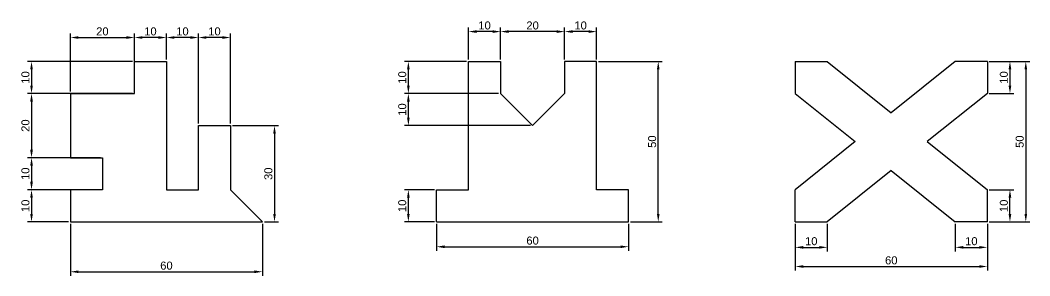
# Model space of a CAD drawing. Header units: millimetres. Extents: x 972 to 6943, y 1448 to 1632.
# Drawn here: x 972.5 to 1287.8, y 1489.6 to 1569.2 of the extents above; entities that cross this region are included whole.
import ezdxf

# ---------------------------------------------------------------- set-up
doc = ezdxf.new("R2010")
doc.units = ezdxf.units.MM
doc.layers.add('contornos', color=7, linetype='Continuous', lineweight=30)
doc.layers.add('cotas', color=7, linetype='Continuous')
doc.styles.get("Standard").update_dxf_attribs({"font": 'ARIAL.TTF'})
doc.dimstyles.new('ISO-25', dxfattribs={"dimtxt": 2.5, "dimasz": 2.5, "dimexe": 1.25, "dimexo": 0.625, "dimtad": 1, "dimtxsty": 'Standard', "dimcen": 2.5, "dimadec": 0, "dimazin": 0, "dimtfac": 1, "dimtmove": 0, "dimatfit": 3, "dimfxl": 1, "dimarcsym": 0})

# ---------------------------------------------------------------- blocks, each defined once
blk = doc.blocks.new('*D1')
at = {"layer": 'cotas', "color": 0, "lineweight": -2}
for p, q in [((1007.53, 1556.37), (974.77, 1556.37)), ((976.02, 1553.87), (976.02, 1548.87)), ((1007.53, 1546.37), (974.77, 1546.37))]:
    blk.add_line(p, q, dxfattribs=at)
at = {"layer": 'cotas', "color": 0}
for points in [[(975.6, 1553.87), (976.44, 1553.87), (976.02, 1556.37)], [(975.6, 1548.87), (976.44, 1548.87), (976.02, 1546.37)]]:
    blk.add_solid(points, dxfattribs=at)
at = {"layer": 'Defpoints', "color": 0}
for p in [(1008.15, 1556.37), (976.02, 1546.37), (1008.15, 1546.37)]:
    blk.add_point(p, dxfattribs=at)
at = {"layer": 'cotas', "color": 0, "insert": (974.12, 1551.37), "char_height": 2.5, "attachment_point": 5, "rotation": 90}
blk.add_mtext('10', dxfattribs=at)
blk = doc.blocks.new('*D2')
at = {"layer": 'cotas', "color": 0, "lineweight": -2}
for p, q in [((987.53, 1546.37), (974.77, 1546.37)), ((976.02, 1543.87), (976.02, 1528.87)), ((987.53, 1526.37), (974.77, 1526.37))]:
    blk.add_line(p, q, dxfattribs=at)
at = {"layer": 'cotas', "color": 0}
for points in [[(975.6, 1543.87), (976.44, 1543.87), (976.02, 1546.37)], [(975.6, 1528.87), (976.44, 1528.87), (976.02, 1526.37)]]:
    blk.add_solid(points, dxfattribs=at)
at = {"layer": 'Defpoints', "color": 0}
for p in [(988.15, 1546.37), (976.02, 1526.37), (988.15, 1526.37)]:
    blk.add_point(p, dxfattribs=at)
at = {"layer": 'cotas', "color": 0, "insert": (974.12, 1536.37), "char_height": 2.5, "attachment_point": 5, "rotation": 90}
blk.add_mtext('20', dxfattribs=at)
blk = doc.blocks.new('*D3')
at = {"layer": 'cotas', "color": 0, "lineweight": -2}
for p, q in [((997.53, 1526.37), (974.77, 1526.37)), ((976.02, 1523.87), (976.02, 1518.87)), ((997.53, 1516.37), (974.77, 1516.37))]:
    blk.add_line(p, q, dxfattribs=at)
at = {"layer": 'cotas', "color": 0}
for points in [[(975.6, 1523.87), (976.44, 1523.87), (976.02, 1526.37)], [(975.6, 1518.87), (976.44, 1518.87), (976.02, 1516.37)]]:
    blk.add_solid(points, dxfattribs=at)
at = {"layer": 'Defpoints', "color": 0}
for p in [(998.15, 1526.37), (976.02, 1516.37), (998.15, 1516.37)]:
    blk.add_point(p, dxfattribs=at)
at = {"layer": 'cotas', "color": 0, "insert": (974.12, 1521.37), "char_height": 2.5, "attachment_point": 5, "rotation": 90}
blk.add_mtext('10', dxfattribs=at)
blk = doc.blocks.new('*D4')
at = {"layer": 'cotas', "color": 0, "lineweight": -2}
for p, q in [((987.53, 1516.37), (974.77, 1516.37)), ((976.02, 1513.87), (976.02, 1508.87)), ((987.53, 1506.37), (974.77, 1506.37))]:
    blk.add_line(p, q, dxfattribs=at)
at = {"layer": 'cotas', "color": 0}
for points in [[(975.6, 1513.87), (976.44, 1513.87), (976.02, 1516.37)], [(975.6, 1508.87), (976.44, 1508.87), (976.02, 1506.37)]]:
    blk.add_solid(points, dxfattribs=at)
at = {"layer": 'Defpoints', "color": 0}
for p in [(988.15, 1516.37), (976.02, 1506.37), (988.15, 1506.37)]:
    blk.add_point(p, dxfattribs=at)
at = {"layer": 'cotas', "color": 0, "insert": (974.12, 1511.37), "char_height": 2.5, "attachment_point": 5, "rotation": 90}
blk.add_mtext('10', dxfattribs=at)
blk = doc.blocks.new('*D5')
at = {"layer": 'cotas', "color": 0, "lineweight": -2}
for p, q in [((988.15, 1505.75), (988.15, 1489.57)), ((1048.15, 1505.75), (1048.15, 1489.57)), ((990.65, 1490.82), (1045.65, 1490.82))]:
    blk.add_line(p, q, dxfattribs=at)
at = {"layer": 'cotas', "color": 0}
for points in [[(990.65, 1491.24), (990.65, 1490.41), (988.15, 1490.82)], [(1045.65, 1491.24), (1045.65, 1490.41), (1048.15, 1490.82)]]:
    blk.add_solid(points, dxfattribs=at)
at = {"layer": 'Defpoints', "color": 0}
for p in [(988.15, 1506.37), (1048.15, 1506.37), (1048.15, 1490.82)]:
    blk.add_point(p, dxfattribs=at)
at = {"layer": 'cotas', "color": 0, "insert": (1018.15, 1492.72), "char_height": 2.5, "attachment_point": 5}
blk.add_mtext('60', dxfattribs=at)
blk = doc.blocks.new('*D6')
at = {"layer": 'cotas', "color": 0, "lineweight": -2}
for p, q in [((1038.78, 1536.37), (1053.16, 1536.37)), ((1051.91, 1533.87), (1051.91, 1508.87)), ((1048.78, 1506.37), (1053.16, 1506.37))]:
    blk.add_line(p, q, dxfattribs=at)
at = {"layer": 'cotas', "color": 0}
for points in [[(1051.49, 1533.87), (1052.32, 1533.87), (1051.91, 1536.37)], [(1051.49, 1508.87), (1052.32, 1508.87), (1051.91, 1506.37)]]:
    blk.add_solid(points, dxfattribs=at)
at = {"layer": 'Defpoints', "color": 0}
for p in [(1038.15, 1536.37), (1048.15, 1506.37), (1051.91, 1506.37)]:
    blk.add_point(p, dxfattribs=at)
at = {"layer": 'cotas', "color": 0, "insert": (1050, 1521.37), "char_height": 2.5, "attachment_point": 5, "rotation": 90}
blk.add_mtext('30', dxfattribs=at)
blk = doc.blocks.new('*D7')
at = {"layer": 'cotas', "color": 0, "lineweight": -2}
for p, q in [((988.15, 1547), (988.15, 1565.07)), ((1008.15, 1547), (1008.15, 1565.07)), ((990.65, 1563.82), (1005.65, 1563.82))]:
    blk.add_line(p, q, dxfattribs=at)
at = {"layer": 'cotas', "color": 0}
for points in [[(990.65, 1564.24), (990.65, 1563.41), (988.15, 1563.82)], [(1005.65, 1564.24), (1005.65, 1563.41), (1008.15, 1563.82)]]:
    blk.add_solid(points, dxfattribs=at)
at = {"layer": 'Defpoints', "color": 0}
for p in [(1008.15, 1563.82), (988.15, 1546.37), (1008.15, 1546.37)]:
    blk.add_point(p, dxfattribs=at)
at = {"layer": 'cotas', "color": 0, "insert": (998.15, 1565.72), "char_height": 2.5, "attachment_point": 5}
blk.add_mtext('20', dxfattribs=at)
blk = doc.blocks.new('*D8')
at = {"layer": 'cotas', "color": 0, "lineweight": -2}
for p, q in [((1008.15, 1557), (1008.15, 1565.07)), ((1018.15, 1557), (1018.15, 1565.07)), ((1015.65, 1563.82), (1010.65, 1563.82))]:
    blk.add_line(p, q, dxfattribs=at)
at = {"layer": 'cotas', "color": 0}
for points in [[(1010.65, 1564.24), (1010.65, 1563.41), (1008.15, 1563.82)], [(1015.65, 1564.24), (1015.65, 1563.41), (1018.15, 1563.82)]]:
    blk.add_solid(points, dxfattribs=at)
at = {"layer": 'Defpoints', "color": 0}
for p in [(1008.15, 1563.82), (1008.15, 1556.37), (1018.15, 1556.37)]:
    blk.add_point(p, dxfattribs=at)
at = {"layer": 'cotas', "color": 0, "insert": (1013.15, 1565.72), "char_height": 2.5, "attachment_point": 5}
blk.add_mtext('10', dxfattribs=at)
blk = doc.blocks.new('*D9')
at = {"layer": 'cotas', "color": 0, "lineweight": -2}
for p, q in [((1018.15, 1557), (1018.15, 1565.07)), ((1028.15, 1537), (1028.15, 1565.07)), ((1025.65, 1563.82), (1020.65, 1563.82))]:
    blk.add_line(p, q, dxfattribs=at)
at = {"layer": 'cotas', "color": 0}
for points in [[(1020.65, 1564.24), (1020.65, 1563.41), (1018.15, 1563.82)], [(1025.65, 1564.24), (1025.65, 1563.41), (1028.15, 1563.82)]]:
    blk.add_solid(points, dxfattribs=at)
at = {"layer": 'Defpoints', "color": 0}
for p in [(1018.15, 1563.82), (1018.15, 1556.37), (1028.15, 1536.37)]:
    blk.add_point(p, dxfattribs=at)
at = {"layer": 'cotas', "color": 0, "insert": (1023.15, 1565.72), "char_height": 2.5, "attachment_point": 5}
blk.add_mtext('10', dxfattribs=at)
blk = doc.blocks.new('*D10')
at = {"layer": 'cotas', "color": 0, "lineweight": -2}
for p, q in [((1028.15, 1537), (1028.15, 1565.07)), ((1038.15, 1537), (1038.15, 1565.07)), ((1035.65, 1563.82), (1030.65, 1563.82))]:
    blk.add_line(p, q, dxfattribs=at)
at = {"layer": 'cotas', "color": 0}
for points in [[(1030.65, 1564.24), (1030.65, 1563.41), (1028.15, 1563.82)], [(1035.65, 1564.24), (1035.65, 1563.41), (1038.15, 1563.82)]]:
    blk.add_solid(points, dxfattribs=at)
at = {"layer": 'Defpoints', "color": 0}
for p in [(1028.15, 1563.82), (1028.15, 1536.37), (1038.15, 1536.37)]:
    blk.add_point(p, dxfattribs=at)
at = {"layer": 'cotas', "color": 0, "insert": (1033.15, 1565.72), "char_height": 2.5, "attachment_point": 5}
blk.add_mtext('10', dxfattribs=at)
blk = doc.blocks.new('*D11')
at = {"layer": 'cotas', "color": 0, "lineweight": -2}
for p, q in [((1101.89, 1516.37), (1092.47, 1516.37)), ((1093.72, 1508.87), (1093.72, 1513.87)), ((1101.89, 1506.37), (1092.47, 1506.37))]:
    blk.add_line(p, q, dxfattribs=at)
at = {"layer": 'cotas', "color": 0}
for points in [[(1093.3, 1513.87), (1094.13, 1513.87), (1093.72, 1516.37)], [(1093.3, 1508.87), (1094.13, 1508.87), (1093.72, 1506.37)]]:
    blk.add_solid(points, dxfattribs=at)
at = {"layer": 'Defpoints', "color": 0}
for p in [(1093.72, 1516.37), (1102.51, 1516.37), (1102.51, 1506.37)]:
    blk.add_point(p, dxfattribs=at)
at = {"layer": 'cotas', "color": 0, "insert": (1091.82, 1511.37), "char_height": 2.5, "attachment_point": 5, "rotation": 90}
blk.add_mtext('10', dxfattribs=at)
blk = doc.blocks.new('*D12')
at = {"layer": 'cotas', "color": 0, "lineweight": -2}
for p, q in [((1121.89, 1546.37), (1092.47, 1546.37)), ((1093.72, 1538.87), (1093.72, 1543.87)), ((1131.89, 1536.37), (1092.47, 1536.37))]:
    blk.add_line(p, q, dxfattribs=at)
at = {"layer": 'cotas', "color": 0}
for points in [[(1093.3, 1543.87), (1094.13, 1543.87), (1093.72, 1546.37)], [(1093.3, 1538.87), (1094.13, 1538.87), (1093.72, 1536.37)]]:
    blk.add_solid(points, dxfattribs=at)
at = {"layer": 'Defpoints', "color": 0}
for p in [(1093.72, 1546.37), (1122.51, 1546.37), (1132.51, 1536.37)]:
    blk.add_point(p, dxfattribs=at)
at = {"layer": 'cotas', "color": 0, "insert": (1091.82, 1541.37), "char_height": 2.5, "attachment_point": 5, "rotation": 90}
blk.add_mtext('10', dxfattribs=at)
blk = doc.blocks.new('*D13')
at = {"layer": 'cotas', "color": 0, "lineweight": -2}
for p, q in [((1111.89, 1556.37), (1092.47, 1556.37)), ((1093.72, 1548.87), (1093.72, 1553.87)), ((1121.89, 1546.37), (1092.47, 1546.37))]:
    blk.add_line(p, q, dxfattribs=at)
at = {"layer": 'cotas', "color": 0}
for points in [[(1093.3, 1553.87), (1094.13, 1553.87), (1093.72, 1556.37)], [(1093.3, 1548.87), (1094.13, 1548.87), (1093.72, 1546.37)]]:
    blk.add_solid(points, dxfattribs=at)
at = {"layer": 'Defpoints', "color": 0}
for p in [(1093.72, 1556.37), (1112.51, 1556.37), (1122.51, 1546.37)]:
    blk.add_point(p, dxfattribs=at)
at = {"layer": 'cotas', "color": 0, "insert": (1091.82, 1551.37), "char_height": 2.5, "attachment_point": 5, "rotation": 90}
blk.add_mtext('10', dxfattribs=at)
blk = doc.blocks.new('*D14')
at = {"layer": 'cotas', "color": 0, "lineweight": -2}
for p, q in [((1112.51, 1557), (1112.51, 1566.92)), ((1120.01, 1565.67), (1115.01, 1565.67)), ((1122.51, 1557), (1122.51, 1566.92))]:
    blk.add_line(p, q, dxfattribs=at)
at = {"layer": 'cotas', "color": 0}
for points in [[(1115.01, 1566.09), (1115.01, 1565.25), (1112.51, 1565.67)], [(1120.01, 1566.09), (1120.01, 1565.25), (1122.51, 1565.67)]]:
    blk.add_solid(points, dxfattribs=at)
at = {"layer": 'Defpoints', "color": 0}
for p in [(1112.51, 1565.67), (1112.51, 1556.37), (1122.51, 1556.37)]:
    blk.add_point(p, dxfattribs=at)
at = {"layer": 'cotas', "color": 0, "insert": (1117.51, 1567.57), "char_height": 2.5, "attachment_point": 5}
blk.add_mtext('10', dxfattribs=at)
blk = doc.blocks.new('*D15')
at = {"layer": 'cotas', "color": 0, "lineweight": -2}
for p, q in [((1122.51, 1557.62), (1122.51, 1566.92)), ((1140.01, 1565.67), (1125.01, 1565.67)), ((1142.51, 1557), (1142.51, 1566.92))]:
    blk.add_line(p, q, dxfattribs=at)
at = {"layer": 'cotas', "color": 0}
for points in [[(1125.01, 1566.09), (1125.01, 1565.25), (1122.51, 1565.67)], [(1140.01, 1566.09), (1140.01, 1565.25), (1142.51, 1565.67)]]:
    blk.add_solid(points, dxfattribs=at)
at = {"layer": 'Defpoints', "color": 0}
for p in [(1122.51, 1565.67), (1122.51, 1557), (1142.51, 1556.37)]:
    blk.add_point(p, dxfattribs=at)
at = {"layer": 'cotas', "color": 0, "insert": (1132.51, 1567.57), "char_height": 2.5, "attachment_point": 5}
blk.add_mtext('20', dxfattribs=at)
blk = doc.blocks.new('*D16')
at = {"layer": 'cotas', "color": 0, "lineweight": -2}
for p, q in [((1142.51, 1557), (1142.51, 1566.92)), ((1150.01, 1565.67), (1145.01, 1565.67)), ((1152.51, 1557), (1152.51, 1566.92))]:
    blk.add_line(p, q, dxfattribs=at)
at = {"layer": 'cotas', "color": 0}
for points in [[(1145.01, 1566.09), (1145.01, 1565.25), (1142.51, 1565.67)], [(1150.01, 1566.09), (1150.01, 1565.25), (1152.51, 1565.67)]]:
    blk.add_solid(points, dxfattribs=at)
at = {"layer": 'Defpoints', "color": 0}
for p in [(1142.51, 1565.67), (1142.51, 1556.37), (1152.51, 1556.37)]:
    blk.add_point(p, dxfattribs=at)
at = {"layer": 'cotas', "color": 0, "insert": (1147.51, 1567.57), "char_height": 2.5, "attachment_point": 5}
blk.add_mtext('10', dxfattribs=at)
blk = doc.blocks.new('*D17')
at = {"layer": 'cotas', "color": 0, "lineweight": -2}
for p, q in [((1153.14, 1556.37), (1173.01, 1556.37)), ((1171.76, 1508.87), (1171.76, 1553.87)), ((1163.14, 1506.37), (1173.01, 1506.37))]:
    blk.add_line(p, q, dxfattribs=at)
at = {"layer": 'cotas', "color": 0}
for points in [[(1171.34, 1553.87), (1172.17, 1553.87), (1171.76, 1556.37)], [(1171.34, 1508.87), (1172.17, 1508.87), (1171.76, 1506.37)]]:
    blk.add_solid(points, dxfattribs=at)
at = {"layer": 'Defpoints', "color": 0}
for p in [(1152.51, 1556.37), (1171.76, 1556.37), (1162.51, 1506.37)]:
    blk.add_point(p, dxfattribs=at)
at = {"layer": 'cotas', "color": 0, "insert": (1169.86, 1531.37), "char_height": 2.5, "attachment_point": 5, "rotation": 90}
blk.add_mtext('50', dxfattribs=at)
blk = doc.blocks.new('*D18')
at = {"layer": 'cotas', "color": 0, "lineweight": -2}
for p, q in [((1102.51, 1505.75), (1102.51, 1497.37)), ((1162.51, 1505.75), (1162.51, 1497.37)), ((1105.01, 1498.62), (1160.01, 1498.62))]:
    blk.add_line(p, q, dxfattribs=at)
at = {"layer": 'cotas', "color": 0}
for points in [[(1105.01, 1499.03), (1105.01, 1498.2), (1102.51, 1498.62)], [(1160.01, 1499.03), (1160.01, 1498.2), (1162.51, 1498.62)]]:
    blk.add_solid(points, dxfattribs=at)
at = {"layer": 'Defpoints', "color": 0}
for p in [(1102.51, 1506.37), (1162.51, 1506.37), (1162.51, 1498.62)]:
    blk.add_point(p, dxfattribs=at)
at = {"layer": 'cotas', "color": 0, "insert": (1132.51, 1500.52), "char_height": 2.5, "attachment_point": 5}
blk.add_mtext('60', dxfattribs=at)
blk = doc.blocks.new('*D19')
at = {"layer": 'cotas', "color": 0, "lineweight": -2}
for p, q in [((1214.55, 1505.75), (1214.55, 1497.18)), ((1224.55, 1505.75), (1224.55, 1497.18)), ((1217.05, 1498.43), (1222.05, 1498.43))]:
    blk.add_line(p, q, dxfattribs=at)
at = {"layer": 'cotas', "color": 0}
for points in [[(1217.05, 1498.85), (1217.05, 1498.01), (1214.55, 1498.43)], [(1222.05, 1498.85), (1222.05, 1498.01), (1224.55, 1498.43)]]:
    blk.add_solid(points, dxfattribs=at)
at = {"layer": 'Defpoints', "color": 0}
for p in [(1214.55, 1506.37), (1224.55, 1506.37), (1224.55, 1498.43)]:
    blk.add_point(p, dxfattribs=at)
at = {"layer": 'cotas', "color": 0, "insert": (1219.55, 1500.33), "char_height": 2.5, "attachment_point": 5}
blk.add_mtext('10', dxfattribs=at)
blk = doc.blocks.new('*D20')
at = {"layer": 'cotas', "color": 0, "lineweight": -2}
for p, q in [((1214.55, 1505.75), (1214.55, 1491.21)), ((1274.55, 1505.75), (1274.55, 1491.21)), ((1217.05, 1492.46), (1272.05, 1492.46))]:
    blk.add_line(p, q, dxfattribs=at)
at = {"layer": 'cotas', "color": 0}
for points in [[(1217.05, 1492.88), (1217.05, 1492.04), (1214.55, 1492.46)], [(1272.05, 1492.88), (1272.05, 1492.04), (1274.55, 1492.46)]]:
    blk.add_solid(points, dxfattribs=at)
at = {"layer": 'Defpoints', "color": 0}
for p in [(1214.55, 1506.37), (1274.55, 1506.37), (1274.55, 1492.46)]:
    blk.add_point(p, dxfattribs=at)
at = {"layer": 'cotas', "color": 0, "insert": (1244.55, 1494.36), "char_height": 2.5, "attachment_point": 5}
blk.add_mtext('60', dxfattribs=at)
blk = doc.blocks.new('*D21')
at = {"layer": 'cotas', "color": 0, "lineweight": -2}
for p, q in [((1264.55, 1505.75), (1264.55, 1497.18)), ((1274.55, 1505.75), (1274.55, 1497.18)), ((1267.05, 1498.43), (1272.05, 1498.43))]:
    blk.add_line(p, q, dxfattribs=at)
at = {"layer": 'cotas', "color": 0}
for points in [[(1267.05, 1498.85), (1267.05, 1498.01), (1264.55, 1498.43)], [(1272.05, 1498.85), (1272.05, 1498.01), (1274.55, 1498.43)]]:
    blk.add_solid(points, dxfattribs=at)
at = {"layer": 'Defpoints', "color": 0}
for p in [(1264.55, 1506.37), (1274.55, 1506.37), (1274.55, 1498.43)]:
    blk.add_point(p, dxfattribs=at)
at = {"layer": 'cotas', "color": 0, "insert": (1269.55, 1500.33), "char_height": 2.5, "attachment_point": 5}
blk.add_mtext('10', dxfattribs=at)
blk = doc.blocks.new('*D22')
at = {"layer": 'cotas', "color": 0, "lineweight": -2}
for p, q in [((1275.17, 1516.37), (1282.86, 1516.37)), ((1281.61, 1508.87), (1281.61, 1513.87)), ((1275.17, 1506.37), (1282.86, 1506.37))]:
    blk.add_line(p, q, dxfattribs=at)
at = {"layer": 'cotas', "color": 0}
for points in [[(1281.19, 1513.87), (1282.03, 1513.87), (1281.61, 1516.37)], [(1281.19, 1508.87), (1282.03, 1508.87), (1281.61, 1506.37)]]:
    blk.add_solid(points, dxfattribs=at)
at = {"layer": 'Defpoints', "color": 0}
for p in [(1274.55, 1516.37), (1281.61, 1516.37), (1274.55, 1506.37)]:
    blk.add_point(p, dxfattribs=at)
at = {"layer": 'cotas', "color": 0, "insert": (1279.71, 1511.37), "char_height": 2.5, "attachment_point": 5, "rotation": 90}
blk.add_mtext('10', dxfattribs=at)
blk = doc.blocks.new('*D23')
at = {"layer": 'cotas', "color": 0, "lineweight": -2}
for p, q in [((1275.17, 1556.37), (1282.86, 1556.37)), ((1281.61, 1553.87), (1281.61, 1548.87)), ((1275.17, 1546.37), (1282.86, 1546.37))]:
    blk.add_line(p, q, dxfattribs=at)
at = {"layer": 'cotas', "color": 0}
for points in [[(1281.19, 1553.87), (1282.03, 1553.87), (1281.61, 1556.37)], [(1281.19, 1548.87), (1282.03, 1548.87), (1281.61, 1546.37)]]:
    blk.add_solid(points, dxfattribs=at)
at = {"layer": 'Defpoints', "color": 0}
for p in [(1274.55, 1556.37), (1274.55, 1546.37), (1281.61, 1546.37)]:
    blk.add_point(p, dxfattribs=at)
at = {"layer": 'cotas', "color": 0, "insert": (1279.71, 1551.37), "char_height": 2.5, "attachment_point": 5, "rotation": 90}
blk.add_mtext('10', dxfattribs=at)
blk = doc.blocks.new('*D24')
at = {"layer": 'cotas', "color": 0, "lineweight": -2}
for p, q in [((1275.17, 1556.37), (1287.81, 1556.37)), ((1286.56, 1553.87), (1286.56, 1508.87)), ((1275.17, 1506.37), (1287.81, 1506.37))]:
    blk.add_line(p, q, dxfattribs=at)
at = {"layer": 'cotas', "color": 0}
for points in [[(1286.14, 1553.87), (1286.98, 1553.87), (1286.56, 1556.37)], [(1286.14, 1508.87), (1286.98, 1508.87), (1286.56, 1506.37)]]:
    blk.add_solid(points, dxfattribs=at)
at = {"layer": 'Defpoints', "color": 0}
for p in [(1274.55, 1556.37), (1274.55, 1506.37), (1286.56, 1506.37)]:
    blk.add_point(p, dxfattribs=at)
at = {"layer": 'cotas', "color": 0, "insert": (1284.66, 1531.37), "char_height": 2.5, "attachment_point": 5, "rotation": 90}
blk.add_mtext('50', dxfattribs=at)

msp = doc.modelspace()

# ---------------------------------------------------------------- linework, layer by layer
at = {"layer": 'contornos'}
for p, q in [((1008.152, 1546.373), (1008.152, 1556.373)), ((1008.152, 1556.373), (1018.152, 1556.373)), ((1018.152, 1556.373), (1018.152, 1516.373)), ((1112.51, 1516.373), (1112.51, 1556.373)), ((1112.51, 1556.373), (1122.51, 1556.373)), ((1122.51, 1556.373), (1122.51, 1546.373)), ((1152.51, 1556.373), (1142.51, 1556.373)), ((1142.51, 1556.373), (1142.51, 1546.373)), ((1152.51, 1516.373), (1152.51, 1556.373)), ((1214.548, 1556.373), (1224.548, 1556.373)), ((1214.548, 1556.373), (1214.548, 1546.373)), ((1224.548, 1556.373), (1244.548, 1540.373)), ((1264.548, 1556.373), (1244.548, 1540.373)), ((1274.548, 1556.373), (1264.548, 1556.373)), ((1274.548, 1556.373), (1274.548, 1546.373)), ((988.152, 1546.373), (1008.152, 1546.373)), ((988.152, 1546.373), (988.152, 1526.373)), ((1132.51, 1536.373), (1122.51, 1546.373)), ((1132.51, 1536.373), (1142.51, 1546.373)), ((1214.548, 1546.373), (1233.298, 1531.373)), ((1274.548, 1546.373), (1255.798, 1531.373)), ((1028.152, 1516.373), (1028.152, 1536.373)), ((1028.152, 1536.373), (1038.152, 1536.373)), ((1038.152, 1536.373), (1038.152, 1516.373)), ((1233.298, 1531.373), (1214.548, 1516.373)), ((1255.798, 1531.373), (1274.548, 1516.373)), ((988.152, 1526.373), (998.152, 1526.373)), ((998.152, 1526.373), (998.152, 1516.373)), ((1244.548, 1522.373), (1224.548, 1506.373)), ((1244.548, 1522.373), (1264.548, 1506.373)), ((998.152, 1516.373), (988.152, 1516.373)), ((988.152, 1516.373), (988.152, 1506.373)), ((1018.152, 1516.373), (1028.152, 1516.373)), ((1048.152, 1506.373), (1038.152, 1516.373)), ((1102.51, 1506.373), (1102.51, 1516.373)), ((1102.51, 1516.373), (1112.51, 1516.373)), ((1162.51, 1516.373), (1152.51, 1516.373)), ((1162.51, 1506.373), (1162.51, 1516.373)), ((1214.548, 1506.373), (1214.548, 1516.373)), ((1274.548, 1506.373), (1274.548, 1516.373)), ((988.152, 1506.373), (1048.152, 1506.373)), ((1102.51, 1506.373), (1162.51, 1506.373)), ((1214.548, 1506.373), (1224.548, 1506.373)), ((1274.548, 1506.373), (1264.548, 1506.373))]:
    msp.add_line(p, q, dxfattribs=at)

# ---------------------------------------------------------------- dimensions: what is measured, and where the dimension line sits
at = {"layer": 'cotas'}
for base, p1, p2, picture, middle in [((1008.152, 1563.823), (988.152, 1546.373), (1008.152, 1546.373), '*D7', (998.152, 1565.725)), ((1008.152, 1563.823), (1018.152, 1556.373), (1008.152, 1556.373), '*D8', (1013.152, 1565.725)), ((1018.152, 1563.823), (1028.152, 1536.373), (1018.152, 1556.373), '*D9', (1023.152, 1565.725)), ((1028.152, 1563.823), (1038.152, 1536.373), (1028.152, 1536.373), '*D10', (1033.152, 1565.725)), ((1112.51, 1565.67), (1122.51, 1556.373), (1112.51, 1556.373), '*D14', (1117.51, 1567.572)), ((1122.51, 1565.67), (1142.51, 1556.373), (1122.51, 1556.998), '*D15', (1132.51, 1567.572)), ((1142.51, 1565.67), (1152.51, 1556.373), (1142.51, 1556.373), '*D16', (1147.51, 1567.572)), ((1162.51, 1498.616), (1102.51, 1506.373), (1162.51, 1506.373), '*D18', (1132.51, 1500.517)), ((1224.548, 1498.431), (1214.548, 1506.373), (1224.548, 1506.373), '*D19', (1219.548, 1500.332)), ((1274.548, 1492.459), (1214.548, 1506.373), (1274.548, 1506.373), '*D20', (1244.548, 1494.36)), ((1274.548, 1498.431), (1264.548, 1506.373), (1274.548, 1506.373), '*D21', (1269.548, 1500.332))]:
    dim = msp.add_linear_dim(base=base, p1=p1, p2=p2, dimstyle='ISO-25', dxfattribs=at)
    dim.commit()
    dim.dimension.update_dxf_attribs({"geometry": picture, "text_midpoint": middle})
for base, p1, p2, picture, middle in [((976.019, 1546.373), (1008.152, 1556.373), (1008.152, 1546.373), '*D1', (974.117, 1551.373)), ((1093.716, 1556.373), (1122.51, 1546.373), (1112.51, 1556.373), '*D13', (1091.815, 1551.373)), ((1171.757, 1556.373), (1162.51, 1506.373), (1152.51, 1556.373), '*D17', (1169.855, 1531.373)), ((1281.61, 1546.373), (1274.548, 1556.373), (1274.548, 1546.373), '*D23', (1279.709, 1551.373)), ((1286.562, 1506.373), (1274.548, 1556.373), (1274.548, 1506.373), '*D24', (1284.66, 1531.373)), ((976.019, 1526.373), (988.152, 1546.373), (988.152, 1526.373), '*D2', (974.117, 1536.373)), ((1093.716, 1546.373), (1132.51, 1536.373), (1122.51, 1546.373), '*D12', (1091.815, 1541.373)), ((1051.906, 1506.373), (1038.152, 1536.373), (1048.152, 1506.373), '*D6', (1050.003, 1521.373)), ((976.019, 1516.373), (998.152, 1526.373), (998.152, 1516.373), '*D3', (974.117, 1521.373)), ((976.019, 1506.373), (988.152, 1516.373), (988.152, 1506.373), '*D4', (974.117, 1511.373)), ((1093.716, 1516.373), (1102.51, 1506.373), (1102.51, 1516.373), '*D11', (1091.815, 1511.373)), ((1281.61, 1516.373), (1274.548, 1506.373), (1274.548, 1516.373), '*D22', (1279.709, 1511.373))]:
    dim = msp.add_linear_dim(base=base, p1=p1, p2=p2, angle=90, dimstyle='ISO-25', dxfattribs=at)
    dim.commit()
    dim.dimension.update_dxf_attribs({"geometry": picture, "text_midpoint": middle})
dim = msp.add_linear_dim(base=(1048.152, 1490.823), p1=(988.152, 1506.373), p2=(1048.152, 1506.373), dimstyle='ISO-25', dxfattribs=at)
dim.commit()
dim.dimension.update_dxf_attribs({"geometry": '*D5', "text_midpoint": (1018.152, 1490.823), "dimtype": 160})

doc.saveas('drawing.dxf')
